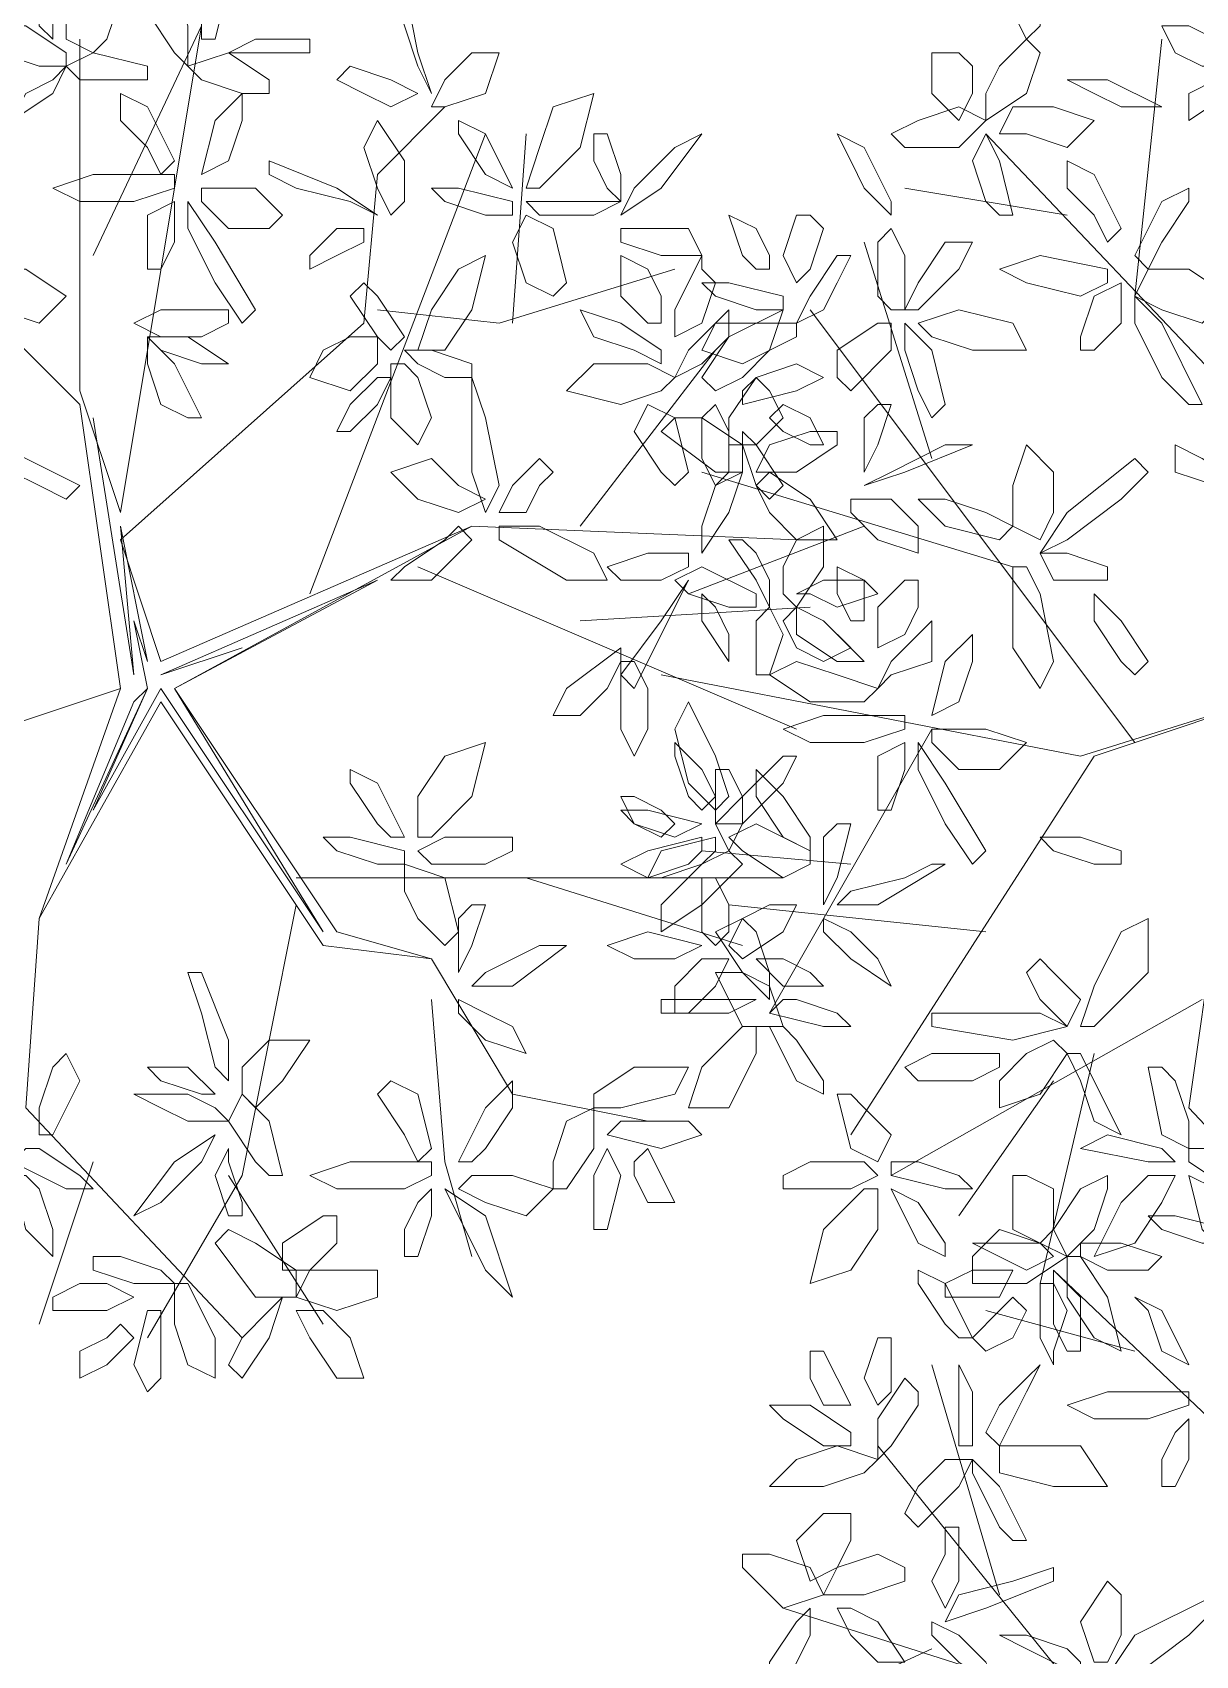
# Model space of a CAD drawing. Header units: millimetres. Extents: x 2576 to 2719, y 1757 to 1977.
# Drawn here: x 2666.205 to 2668.633, y 1813.953 to 1817.342 of the extents above; entities that cross this region are included whole.
import ezdxf

# ---------------------------------------------------------------- set-up
doc = ezdxf.new("R2010")
doc.units = ezdxf.units.MM
doc.layers.add('PDF_0', color=7, linetype='Continuous')

msp = doc.modelspace()

# ---------------------------------------------------------------- linework, layer by layer
at = {"layer": 'PDF_0', "lineweight": 9}
for points in [[(2666.5293, 1817.2712), (2666.5011, 1817.2994), (2666.4446, 1817.3842), (2666.4446, 1817.4971), (2666.5011, 1817.4406), (2666.5293, 1817.3559)], [(2666.5576, 1817.3842), (2666.5576, 1817.4689), (2666.5858, 1817.5254), (2666.614, 1817.4406), (2666.5858, 1817.3277), (2666.5576, 1817.3277)], [(2668.3084, 1817.4406), (2668.3084, 1817.3559), (2668.2802, 1817.3277), (2668.2519, 1817.3842), (2668.2802, 1817.4971), (2668.3084, 1817.4971)], [(2666.2469, 1817.3277), (2666.2469, 1817.4124), (2666.2187, 1817.4689), (2666.2187, 1817.4406), (2666.2187, 1817.3559)], [(2666.3316, 1817.2994), (2666.2752, 1817.3277), (2666.2752, 1817.3842), (2666.3316, 1817.4406), (2666.3881, 1817.4124), (2666.3599, 1817.3277)], [(2666.9812, 1817.3559), (2667.0094, 1817.2712), (2667.0376, 1817.2147), (2667.0094, 1817.2994), (2666.9812, 1817.4406), (2666.9529, 1817.4406)], [(2666.2187, 1817.2712), (2666.134, 1817.2994), (2666.1057, 1817.3559), (2666.1904, 1817.3559), (2666.2752, 1817.2994), (2666.2752, 1817.2712)], [(2666.727, 1817.2994), (2666.6705, 1817.2994), (2666.614, 1817.2994), (2666.6705, 1817.3277), (2666.7835, 1817.3277), (2666.7835, 1817.2994)], [(2668.2802, 1817.3277), (2668.3084, 1817.2994), (2668.2802, 1817.2147), (2668.1955, 1817.1582), (2668.1955, 1817.2147), (2668.2237, 1817.2712)], [(2668.6473, 1817.2712), (2668.5908, 1817.2994), (2668.5626, 1817.3559), (2668.6191, 1817.3559), (2668.732, 1817.2994), (2668.7038, 1817.2712)], [(2666.3881, 1817.243), (2666.3034, 1817.243), (2666.2752, 1817.2712), (2666.3316, 1817.2994), (2666.4446, 1817.2712), (2666.4446, 1817.243)], [(2666.6423, 1817.2147), (2666.5576, 1817.243), (2666.5293, 1817.2712), (2666.614, 1817.2994), (2666.6988, 1817.243), (2666.6988, 1817.2147)], [(2667.0376, 1817.1865), (2667.0659, 1817.1865), (2667.1506, 1817.2147), (2667.1788, 1817.2994), (2667.1223, 1817.2994), (2667.0659, 1817.243)], [(2668.1672, 1817.2712), (2668.1672, 1817.2147), (2668.139, 1817.1582), (2668.0825, 1817.2147), (2668.0825, 1817.2994), (2668.139, 1817.2994)], [(2666.1904, 1817.2147), (2666.1622, 1817.1582), (2666.2469, 1817.2147), (2666.2752, 1817.2712), (2666.2469, 1817.243)], [(2666.8964, 1817.2147), (2666.9529, 1817.1865), (2667.0094, 1817.2147), (2666.9529, 1817.243), (2666.8682, 1817.2712), (2666.84, 1817.243)], [(2668.6191, 1817.2147), (2668.6191, 1817.1582), (2668.7038, 1817.2147), (2668.732, 1817.2712), (2668.6755, 1817.243)], [(2668.4779, 1817.1865), (2668.4214, 1817.2147), (2668.3649, 1817.243), (2668.4496, 1817.243), (2668.5626, 1817.1865), (2668.5343, 1817.1865)], [(2666.4446, 1817.1018), (2666.3881, 1817.1582), (2666.3881, 1817.2147), (2666.4446, 1817.1865), (2666.5011, 1817.0735), (2666.4728, 1817.0453)], [(2666.614, 1817.0735), (2666.5576, 1817.0453), (2666.5858, 1817.1582), (2666.6423, 1817.2147), (2666.6423, 1817.1582)], [(2667.2353, 1817.017), (2667.2635, 1817.017), (2667.3483, 1817.1018), (2667.3765, 1817.2147), (2667.2918, 1817.1865), (2667.2635, 1817.1018)], [(2666.9529, 1816.9606), (2666.9812, 1816.9888), (2666.9812, 1817.0735), (2666.9247, 1817.1582), (2666.8964, 1817.1018), (2666.9247, 1817.017)], [(2667.1506, 1817.0453), (2667.2071, 1817.017), (2667.1506, 1817.13), (2667.0941, 1817.1582), (2667.0941, 1817.13)], [(2668.0543, 1817.1582), (2668.139, 1817.1865), (2668.1955, 1817.1582), (2668.139, 1817.1018), (2668.026, 1817.1018), (2667.9978, 1817.13)], [(2668.2237, 1817.13), (2668.2519, 1817.1865), (2668.3367, 1817.1865), (2668.4214, 1817.1582), (2668.3649, 1817.1018), (2668.2802, 1817.13)], [(2667.3765, 1817.0735), (2667.4047, 1817.017), (2667.433, 1816.9888), (2667.433, 1817.0453), (2667.4047, 1817.13), (2667.3765, 1817.13)], [(2667.5459, 1817.1018), (2667.6024, 1817.13), (2667.5177, 1817.017), (2667.433, 1816.9606), (2667.4612, 1817.017)], [(2667.9413, 1817.017), (2667.9131, 1817.0735), (2667.8848, 1817.13), (2667.9413, 1817.1018), (2667.9978, 1816.9888), (2667.9978, 1816.9606)], [(2668.1955, 1816.9888), (2668.1672, 1817.0735), (2668.1955, 1817.13), (2668.2237, 1817.0735), (2668.2519, 1816.9606), (2668.2237, 1816.9606)], [(2666.7552, 1817.017), (2666.8682, 1816.9888), (2666.9247, 1816.9606), (2666.84, 1817.017), (2666.6988, 1817.0735), (2666.6988, 1817.0453)], [(2668.4214, 1816.9606), (2668.3649, 1817.017), (2668.3649, 1817.0735), (2668.4214, 1817.0453), (2668.4779, 1816.9323), (2668.4496, 1816.9041)], [(2666.4164, 1816.9888), (2666.3034, 1816.9888), (2666.2469, 1817.017), (2666.3316, 1817.0453), (2666.5011, 1817.0453), (2666.5011, 1817.017)], [(2666.4446, 1816.8476), (2666.4728, 1816.8476), (2666.5011, 1816.9041), (2666.5011, 1816.9888), (2666.4446, 1816.9606), (2666.4446, 1816.9041)], [(2666.5858, 1816.8194), (2666.5293, 1816.9323), (2666.5293, 1816.9888), (2666.5858, 1816.9041), (2666.6705, 1816.7629), (2666.6423, 1816.7346)], [(2666.5576, 1816.9888), (2666.5576, 1817.017), (2666.6705, 1817.017), (2666.727, 1816.9606), (2666.6988, 1816.9323), (2666.614, 1816.9323)], [(2667.1506, 1816.9606), (2667.0659, 1816.9888), (2667.0376, 1817.017), (2667.0941, 1817.017), (2667.2071, 1816.9888), (2667.2071, 1816.9606)], [(2667.3765, 1816.9606), (2667.433, 1816.9888), (2667.2918, 1816.9888), (2667.2353, 1816.9888), (2667.2635, 1816.9606)], [(2668.5626, 1816.9041), (2668.6191, 1816.9888), (2668.6191, 1817.017), (2668.5626, 1816.9888), (2668.5061, 1816.8758), (2668.5343, 1816.8476)], [(2667.2353, 1816.8194), (2667.2071, 1816.9041), (2667.2353, 1816.9606), (2667.2918, 1816.9323), (2667.32, 1816.8194), (2667.2918, 1816.7911)], [(2667.7436, 1816.8476), (2667.7154, 1816.8476), (2667.6871, 1816.8758), (2667.6589, 1816.9606), (2667.7154, 1816.9323), (2667.7436, 1816.8758)], [(2667.8566, 1816.9323), (2667.8283, 1816.8476), (2667.8001, 1816.8194), (2667.7719, 1816.8758), (2667.8001, 1816.9606), (2667.8283, 1816.9606)], [(2666.84, 1816.8758), (2666.8964, 1816.9041), (2666.8964, 1816.9323), (2666.84, 1816.9323), (2666.7835, 1816.8758), (2666.7835, 1816.8476)], [(2667.433, 1816.9323), (2667.433, 1816.9041), (2667.5177, 1816.8758), (2667.6024, 1816.8758), (2667.5742, 1816.9323), (2667.4895, 1816.9323)], [(2667.9695, 1816.7911), (2667.9695, 1816.9041), (2667.9978, 1816.9323), (2668.026, 1816.8758), (2668.026, 1816.7629), (2667.9978, 1816.7629)], [(2668.0543, 1816.8194), (2668.1107, 1816.9041), (2668.1672, 1816.9041), (2668.139, 1816.8476), (2668.0543, 1816.7629), (2668.026, 1816.7629)], [(2667.0094, 1816.6782), (2667.0659, 1816.6782), (2667.1223, 1816.7629), (2667.1506, 1816.8758), (2667.0941, 1816.8476), (2667.0376, 1816.7629)], [(2667.5177, 1816.7346), (2667.4895, 1816.7346), (2667.433, 1816.7911), (2667.433, 1816.8758), (2667.4895, 1816.8476), (2667.5177, 1816.7911)], [(2667.6307, 1816.8194), (2667.6024, 1816.7346), (2667.5459, 1816.7064), (2667.5459, 1816.7629), (2667.6024, 1816.8758), (2667.6024, 1816.8476)], [(2667.8848, 1816.8194), (2667.8566, 1816.7629), (2667.8001, 1816.7346), (2667.8283, 1816.7911), (2667.8848, 1816.8758), (2667.9131, 1816.8758)], [(2668.3931, 1816.7911), (2668.2802, 1816.8194), (2668.2237, 1816.8476), (2668.3084, 1816.8758), (2668.4496, 1816.8476), (2668.4496, 1816.8194)], [(2666.0775, 1816.7911), (2666.1057, 1816.8476), (2666.1904, 1816.8476), (2666.2752, 1816.7911), (2666.2187, 1816.7346), (2666.134, 1816.7629)], [(2666.9247, 1816.7911), (2666.9812, 1816.7064), (2666.9529, 1816.6782), (2666.9247, 1816.7064), (2666.8682, 1816.7911), (2666.8964, 1816.8194)], [(2667.7154, 1816.7629), (2667.6307, 1816.7911), (2667.6024, 1816.8194), (2667.6589, 1816.8194), (2667.7719, 1816.7911), (2667.7719, 1816.7629)], [(2668.3931, 1816.6782), (2668.4214, 1816.6782), (2668.4779, 1816.7346), (2668.4779, 1816.8194), (2668.4214, 1816.7911), (2668.3931, 1816.7064)], [(2668.5061, 1816.7911), (2668.5343, 1816.8476), (2668.6191, 1816.8476), (2668.7038, 1816.7911), (2668.6473, 1816.7346), (2668.5626, 1816.7629)], [(2668.5626, 1816.6217), (2668.5061, 1816.7346), (2668.5061, 1816.7911), (2668.5626, 1816.7346), (2668.6473, 1816.5652), (2668.6191, 1816.5652)], [(2666.5576, 1816.7064), (2666.4728, 1816.7064), (2666.4164, 1816.7346), (2666.4728, 1816.7629), (2666.614, 1816.7629), (2666.614, 1816.7346)], [(2667.4612, 1816.6782), (2667.3765, 1816.7064), (2667.3483, 1816.7629), (2667.433, 1816.7346), (2667.5177, 1816.6782), (2667.5177, 1816.6499)], [(2667.6589, 1816.7064), (2667.6024, 1816.6499), (2667.5459, 1816.6217), (2667.5742, 1816.6782), (2667.6589, 1816.7629), (2667.6589, 1816.7346)], [(2667.6307, 1816.5934), (2667.6024, 1816.6217), (2667.6589, 1816.7064), (2667.7719, 1816.7629), (2667.7436, 1816.6782), (2667.6871, 1816.6217)], [(2668.0543, 1816.7346), (2668.0825, 1816.7064), (2668.1672, 1816.6782), (2668.2802, 1816.6782), (2668.2519, 1816.7346), (2668.139, 1816.7629)], [(2667.8001, 1816.7346), (2667.8001, 1816.7064), (2667.6871, 1816.6499), (2667.6024, 1816.6782), (2667.6307, 1816.7346), (2667.7436, 1816.7346)], [(2667.8848, 1816.6782), (2667.9695, 1816.7346), (2667.9978, 1816.7346), (2667.9978, 1816.6782), (2667.9131, 1816.5934), (2667.8848, 1816.6217)], [(2668.0543, 1816.5934), (2668.026, 1816.6782), (2668.026, 1816.7346), (2668.0825, 1816.6782), (2668.1107, 1816.5652), (2668.0825, 1816.537)], [(2666.5576, 1816.6499), (2666.614, 1816.6499), (2666.5293, 1816.7064), (2666.4446, 1816.7064), (2666.4728, 1816.6782)], [(2666.4728, 1816.5652), (2666.4446, 1816.6499), (2666.4446, 1816.7064), (2666.5011, 1816.6499), (2666.5576, 1816.537), (2666.5293, 1816.537)], [(2666.9247, 1816.7064), (2666.9247, 1816.6499), (2666.8682, 1816.5934), (2666.7835, 1816.6217), (2666.8117, 1816.6782), (2666.8682, 1816.7064)], [(2667.0094, 1816.6217), (2667.0376, 1816.537), (2667.0094, 1816.4805), (2666.9529, 1816.537), (2666.9529, 1816.6499), (2666.9812, 1816.6499)], [(2667.0659, 1816.6217), (2667.0094, 1816.6499), (2666.9812, 1816.6782), (2667.0376, 1816.6782), (2667.1223, 1816.6499), (2667.1223, 1816.6217)], [(2667.5459, 1816.6217), (2667.5177, 1816.5934), (2667.433, 1816.5652), (2667.32, 1816.5934), (2667.3765, 1816.6499), (2667.4895, 1816.6499)], [(2667.7154, 1816.6217), (2667.8001, 1816.6499), (2667.8566, 1816.6217), (2667.8001, 1816.5934), (2667.6871, 1816.5652), (2667.6871, 1816.5934)], [(2666.9529, 1816.6217), (2666.9247, 1816.6217), (2666.8682, 1816.5652), (2666.84, 1816.5087), (2666.8682, 1816.5087), (2666.9247, 1816.5652)], [(2667.1506, 1816.537), (2667.1788, 1816.3958), (2667.1506, 1816.3393), (2667.1223, 1816.424), (2667.1223, 1816.5934), (2667.1223, 1816.6217)], [(2667.7719, 1816.537), (2667.7154, 1816.4805), (2667.6589, 1816.4805), (2667.6589, 1816.537), (2667.7154, 1816.6217), (2667.7436, 1816.5934)], [(2667.5177, 1816.424), (2667.4612, 1816.5087), (2667.4895, 1816.5652), (2667.5459, 1816.537), (2667.5742, 1816.424), (2667.5459, 1816.3958)], [(2667.6024, 1816.4522), (2667.6024, 1816.537), (2667.6307, 1816.5652), (2667.6589, 1816.5087), (2667.6589, 1816.424), (2667.6307, 1816.3958)], [(2667.7436, 1816.537), (2667.7719, 1816.5652), (2667.8283, 1816.537), (2667.8566, 1816.4805), (2667.8283, 1816.4805), (2667.7719, 1816.5087)], [(2667.9413, 1816.537), (2667.9413, 1816.4522), (2667.9413, 1816.424), (2667.9695, 1816.4805), (2667.9978, 1816.5652), (2667.9695, 1816.5652)], [(2667.6024, 1816.537), (2667.6871, 1816.4805), (2667.6871, 1816.424), (2667.6307, 1816.424), (2667.5177, 1816.5087), (2667.5459, 1816.537)], [(2666.2187, 1816.3958), (2666.1622, 1816.424), (2666.134, 1816.4805), (2666.1904, 1816.4522), (2666.3034, 1816.3958), (2666.2752, 1816.3675)], [(2667.7154, 1816.3958), (2667.6871, 1816.4805), (2667.6871, 1816.5087), (2667.7154, 1816.4805), (2667.7719, 1816.3958), (2667.7436, 1816.3675)], [(2667.8848, 1816.5087), (2667.8848, 1816.4805), (2667.8001, 1816.424), (2667.7154, 1816.424), (2667.7436, 1816.4805), (2667.8283, 1816.5087)], [(2668.1107, 1816.4805), (2668.1672, 1816.4805), (2668.026, 1816.424), (2667.9413, 1816.3958), (2667.9978, 1816.424)], [(2668.3084, 1816.2828), (2668.2519, 1816.311), (2668.2519, 1816.3958), (2668.2802, 1816.4805), (2668.3367, 1816.424), (2668.3367, 1816.3393)], [(2668.6755, 1816.3958), (2668.5908, 1816.424), (2668.5908, 1816.4805), (2668.6473, 1816.4522), (2668.732, 1816.3958), (2668.732, 1816.3675)], [(2667.1506, 1816.3675), (2667.0941, 1816.3393), (2667.0094, 1816.3675), (2666.9529, 1816.424), (2667.0376, 1816.4522), (2667.0941, 1816.3958)], [(2667.2918, 1816.424), (2667.2635, 1816.4522), (2667.2071, 1816.3958), (2667.1788, 1816.3393), (2667.2353, 1816.3393), (2667.2635, 1816.3958)], [(2668.4779, 1816.3675), (2668.3649, 1816.2828), (2668.3084, 1816.2546), (2668.3649, 1816.3393), (2668.5061, 1816.4522), (2668.5343, 1816.424)], [(2667.6024, 1816.311), (2667.6024, 1816.2546), (2667.6589, 1816.3393), (2667.6871, 1816.424), (2667.6307, 1816.3958)], [(2667.7154, 1816.3958), (2667.7436, 1816.424), (2667.8283, 1816.3675), (2667.8848, 1816.2828), (2667.8001, 1816.2828), (2667.7436, 1816.3393)], [(2667.9131, 1816.3675), (2667.9131, 1816.3393), (2667.9695, 1816.2828), (2668.0543, 1816.2546), (2668.0543, 1816.311), (2667.9978, 1816.3675)], [(2668.1955, 1816.3393), (2668.1107, 1816.3675), (2668.0543, 1816.3675), (2668.1107, 1816.311), (2668.2237, 1816.2828), (2668.2519, 1816.311)], [(2667.0659, 1816.2828), (2666.9812, 1816.2263), (2666.9529, 1816.1981), (2667.0376, 1816.1981), (2667.1223, 1816.2828), (2667.0941, 1816.311)], [(2667.2635, 1816.311), (2667.3765, 1816.2546), (2667.4047, 1816.1981), (2667.32, 1816.1981), (2667.1788, 1816.2828), (2667.1788, 1816.311)], [(2667.7719, 1816.2263), (2667.8001, 1816.2828), (2667.8566, 1816.311), (2667.8566, 1816.2263), (2667.8001, 1816.1416), (2667.7719, 1816.1699)], [(2667.7154, 1816.2546), (2667.7436, 1816.1981), (2667.7436, 1816.1416), (2667.7154, 1816.1981), (2667.6589, 1816.2828), (2667.6871, 1816.2828)], [(2667.5742, 1816.2263), (2667.5742, 1816.2546), (2667.4895, 1816.2546), (2667.4047, 1816.2263), (2667.433, 1816.1981), (2667.5177, 1816.1981)], [(2668.4496, 1816.1981), (2668.4496, 1816.2263), (2668.3649, 1816.2546), (2668.3084, 1816.2546), (2668.3367, 1816.1981), (2668.3931, 1816.1981)], [(2667.6589, 1816.1416), (2667.5742, 1816.1699), (2667.5459, 1816.1981), (2667.6024, 1816.2263), (2667.7154, 1816.1699), (2667.7154, 1816.1416)], [(2667.9413, 1816.1134), (2667.9131, 1816.1134), (2667.8848, 1816.1699), (2667.8848, 1816.2263), (2667.9413, 1816.1981), (2667.9413, 1816.1416)], [(2668.3084, 1816.1699), (2668.3367, 1816.0287), (2668.3084, 1815.9722), (2668.2519, 1816.0569), (2668.2519, 1816.2263), (2668.2802, 1816.2263)], [(2667.4895, 1816.0287), (2667.5459, 1816.1416), (2667.5742, 1816.1981), (2667.5177, 1816.1134), (2667.433, 1816.0004), (2667.4612, 1815.9722)], [(2667.8001, 1816.1699), (2667.8283, 1816.1699), (2667.8848, 1816.1416), (2667.9695, 1816.1699), (2667.9413, 1816.1981), (2667.8566, 1816.1981)], [(2668.0543, 1816.1416), (2668.026, 1816.0851), (2667.9695, 1816.0569), (2667.9695, 1816.1416), (2668.026, 1816.1981), (2668.0543, 1816.1981)], [(2667.6589, 1816.0851), (2667.6589, 1816.0287), (2667.6024, 1816.1134), (2667.6024, 1816.1699), (2667.6307, 1816.1416)], [(2667.7154, 1816.0569), (2667.7154, 1816.1134), (2667.7436, 1816.1416), (2667.7719, 1816.0851), (2667.7436, 1816.0004), (2667.7154, 1816.0004)], [(2667.7719, 1816.1134), (2667.8001, 1816.1416), (2667.8566, 1816.1134), (2667.9131, 1816.0569), (2667.8566, 1816.0287), (2667.8001, 1816.0569)], [(2667.8848, 1816.0287), (2667.8001, 1816.0851), (2667.8001, 1816.1416), (2667.8566, 1816.1134), (2667.9413, 1816.0287), (2667.9131, 1816.0287)], [(2668.4779, 1816.0287), (2668.4214, 1816.1134), (2668.4214, 1816.1699), (2668.4779, 1816.1134), (2668.5343, 1816.0287), (2668.5061, 1816.0004)], [(2668.0825, 1816.0287), (2667.9978, 1816.0004), (2667.9695, 1815.9722), (2667.9978, 1816.0287), (2668.0825, 1816.1134), (2668.0825, 1816.0851)], [(2668.139, 1815.9439), (2668.0825, 1815.9157), (2668.1107, 1816.0287), (2668.1672, 1816.0851), (2668.1672, 1816.0287)], [(2667.4047, 1815.9722), (2667.3483, 1815.9157), (2667.2918, 1815.9157), (2667.32, 1815.9722), (2667.433, 1816.0569), (2667.433, 1816.0287)], [(2667.4895, 1815.9722), (2667.4895, 1815.8875), (2667.4612, 1815.831), (2667.433, 1815.8875), (2667.433, 1816.0287), (2667.4612, 1816.0287)], [(2667.9695, 1815.9722), (2667.9413, 1815.9439), (2667.8283, 1815.9439), (2667.7436, 1816.0004), (2667.8001, 1816.0287), (2667.8848, 1816.0004)], [(2667.6307, 1815.718), (2667.6589, 1815.7463), (2667.6307, 1815.831), (2667.5742, 1815.9439), (2667.5459, 1815.8875), (2667.5742, 1815.7745)], [(2667.9413, 1815.8592), (2667.8283, 1815.8592), (2667.7719, 1815.8875), (2667.8566, 1815.9157), (2668.026, 1815.9157), (2668.026, 1815.8875)], [(2668.0825, 1815.8592), (2668.0825, 1815.8875), (2668.1955, 1815.8875), (2668.2802, 1815.8592), (2668.2237, 1815.8027), (2668.139, 1815.8027)], [(2667.0094, 1815.6615), (2667.0376, 1815.6615), (2667.1223, 1815.7463), (2667.1506, 1815.8592), (2667.0659, 1815.831), (2667.0094, 1815.7463)], [(2667.6024, 1815.8027), (2667.6307, 1815.7463), (2667.6024, 1815.718), (2667.5742, 1815.7463), (2667.5459, 1815.831), (2667.5459, 1815.8592)], [(2667.9695, 1815.718), (2667.9978, 1815.718), (2668.026, 1815.8027), (2668.026, 1815.8592), (2667.9695, 1815.831), (2667.9695, 1815.7745)], [(2668.1107, 1815.6898), (2668.0543, 1815.8027), (2668.0543, 1815.8592), (2668.1107, 1815.7745), (2668.1955, 1815.6333), (2668.1672, 1815.6051)], [(2666.9247, 1815.6898), (2666.8682, 1815.7745), (2666.8682, 1815.8027), (2666.9247, 1815.7745), (2666.9812, 1815.6615), (2666.9529, 1815.6615)], [(2667.7719, 1815.7745), (2667.6871, 1815.6898), (2667.6307, 1815.6898), (2667.6871, 1815.7463), (2667.7719, 1815.831), (2667.8001, 1815.831)], [(2667.6871, 1815.7463), (2667.6871, 1815.6898), (2667.6589, 1815.6333), (2667.6307, 1815.6898), (2667.6307, 1815.8027), (2667.6589, 1815.8027)], [(2667.7719, 1815.6615), (2667.7154, 1815.7463), (2667.7154, 1815.8027), (2667.7719, 1815.7463), (2667.8283, 1815.6615), (2667.8283, 1815.6333)], [(2667.5459, 1815.6898), (2667.5177, 1815.6615), (2667.4612, 1815.6898), (2667.433, 1815.7463), (2667.4612, 1815.7463), (2667.5177, 1815.718)], [(2667.5459, 1815.6615), (2667.6024, 1815.6898), (2667.4895, 1815.718), (2667.433, 1815.718), (2667.4612, 1815.6898)], [(2667.7719, 1815.5768), (2667.6871, 1815.6333), (2667.6589, 1815.6615), (2667.7154, 1815.6898), (2667.8283, 1815.6333), (2667.8283, 1815.6051)], [(2667.8566, 1815.6615), (2667.8566, 1815.5768), (2667.8566, 1815.5203), (2667.8848, 1815.5768), (2667.9131, 1815.6898), (2667.8848, 1815.6898)], [(2666.9247, 1815.6051), (2666.84, 1815.6333), (2666.8117, 1815.6615), (2666.8682, 1815.6615), (2666.9812, 1815.6333), (2666.9812, 1815.6051)], [(2667.1506, 1815.6051), (2667.0376, 1815.6051), (2667.0094, 1815.6333), (2667.0659, 1815.6615), (2667.2071, 1815.6615), (2667.2071, 1815.6333)], [(2667.5742, 1815.6051), (2667.4895, 1815.5768), (2667.433, 1815.6051), (2667.4895, 1815.6333), (2667.6024, 1815.6615), (2667.6024, 1815.6333)], [(2667.6024, 1815.6051), (2667.5177, 1815.5768), (2667.4895, 1815.5768), (2667.5177, 1815.6333), (2667.6307, 1815.6615), (2667.6307, 1815.6333)], [(2667.6589, 1815.6333), (2667.6871, 1815.6051), (2667.6024, 1815.5203), (2667.5177, 1815.4639), (2667.5177, 1815.5203), (2667.6024, 1815.6051)], [(2668.4214, 1815.6051), (2668.3367, 1815.6333), (2668.3084, 1815.6615), (2668.3931, 1815.6615), (2668.4779, 1815.6333), (2668.4779, 1815.6051)], [(2667.0094, 1815.4921), (2666.9812, 1815.5486), (2666.9812, 1815.6051), (2667.0659, 1815.5768), (2667.0941, 1815.4639), (2667.0659, 1815.4356)], [(2668.026, 1815.5768), (2667.9131, 1815.5486), (2667.8848, 1815.5203), (2667.9695, 1815.5203), (2668.1107, 1815.6051), (2668.0825, 1815.6051)], [(2667.6589, 1815.5203), (2667.6589, 1815.4639), (2667.6307, 1815.4356), (2667.6024, 1815.4639), (2667.6024, 1815.5768), (2667.6307, 1815.5768)], [(2667.0941, 1815.4921), (2667.0941, 1815.4074), (2667.0941, 1815.3791), (2667.1223, 1815.4356), (2667.1506, 1815.5203), (2667.1223, 1815.5203)], [(2667.6871, 1815.4921), (2667.7436, 1815.5203), (2667.8001, 1815.5203), (2667.7719, 1815.4639), (2667.6871, 1815.4074), (2667.6589, 1815.4356)], [(2667.5459, 1815.4074), (2667.6024, 1815.4356), (2667.4895, 1815.4639), (2667.4047, 1815.4356), (2667.4612, 1815.4074)], [(2667.7154, 1815.4639), (2667.7436, 1815.3791), (2667.7436, 1815.3227), (2667.6871, 1815.3791), (2667.6307, 1815.4639), (2667.6871, 1815.4921)], [(2667.8566, 1815.4921), (2667.8566, 1815.4639), (2667.9131, 1815.4074), (2667.9978, 1815.3509), (2667.9695, 1815.4074), (2667.9131, 1815.4639)], [(2668.4214, 1815.3509), (2668.4779, 1815.4639), (2668.5343, 1815.4921), (2668.5343, 1815.3791), (2668.4214, 1815.2662), (2668.3931, 1815.2662)], [(2667.2635, 1815.4356), (2667.32, 1815.4356), (2667.2071, 1815.3509), (2667.1223, 1815.3509), (2667.1506, 1815.3791)], [(2667.5459, 1815.3509), (2667.6024, 1815.4074), (2667.6589, 1815.4074), (2667.6307, 1815.3509), (2667.5742, 1815.2944), (2667.5459, 1815.2944)], [(2667.7154, 1815.4074), (2667.7719, 1815.3509), (2667.8566, 1815.3509), (2667.8283, 1815.3791), (2667.7719, 1815.4074)], [(2668.3084, 1815.4074), (2668.2802, 1815.3791), (2668.3084, 1815.3227), (2668.3649, 1815.2662), (2668.3931, 1815.3227), (2668.3367, 1815.3791)], [(2666.5576, 1815.2944), (2666.5858, 1815.1815), (2666.614, 1815.1532), (2666.614, 1815.2379), (2666.5576, 1815.3791), (2666.5293, 1815.3791)], [(2667.6307, 1815.3791), (2667.6871, 1815.3791), (2667.7436, 1815.3509), (2667.7719, 1815.2662), (2667.6871, 1815.2662), (2667.6589, 1815.3227)], [(2667.0941, 1815.3227), (2667.0941, 1815.2944), (2667.1506, 1815.2379), (2667.2353, 1815.2097), (2667.2071, 1815.2662), (2667.1506, 1815.2944)], [(2667.5742, 1815.3227), (2667.6871, 1815.3227), (2667.7154, 1815.3227), (2667.6589, 1815.2944), (2667.5177, 1815.2944), (2667.5177, 1815.3227)], [(2667.8001, 1815.3227), (2667.8848, 1815.2944), (2667.9131, 1815.2662), (2667.8566, 1815.2662), (2667.7436, 1815.2944), (2667.7719, 1815.3227)], [(2668.1672, 1815.2944), (2668.3084, 1815.2944), (2668.3649, 1815.2662), (2668.2519, 1815.2379), (2668.0825, 1815.2662), (2668.0825, 1815.2944)], [(2667.7154, 1815.2662), (2667.6871, 1815.2662), (2667.6024, 1815.1815), (2667.5742, 1815.0967), (2667.6589, 1815.0967), (2667.7154, 1815.2097)], [(2667.8001, 1815.2379), (2667.8566, 1815.1532), (2667.8566, 1815.125), (2667.8001, 1815.1532), (2667.7436, 1815.2662), (2667.7719, 1815.2662)], [(2666.6423, 1815.125), (2666.6705, 1815.0967), (2666.727, 1815.1532), (2666.7835, 1815.2379), (2666.6988, 1815.2379), (2666.6423, 1815.1815)], [(2668.3367, 1815.2379), (2668.3649, 1815.2097), (2668.3084, 1815.125), (2668.2237, 1815.0967), (2668.2237, 1815.1532), (2668.2802, 1815.2097)], [(2666.2187, 1815.0967), (2666.2469, 1815.1815), (2666.2752, 1815.2097), (2666.3034, 1815.1532), (2666.2469, 1815.0403), (2666.2187, 1815.0403)], [(2668.1672, 1815.1532), (2668.0543, 1815.1532), (2668.026, 1815.1815), (2668.0825, 1815.2097), (2668.2237, 1815.2097), (2668.2237, 1815.1815)], [(2668.3931, 1815.1532), (2668.4214, 1815.0685), (2668.4779, 1815.0403), (2668.4496, 1815.0967), (2668.3931, 1815.2097), (2668.3649, 1815.2097)], [(2666.4728, 1815.1532), (2666.4446, 1815.1815), (2666.5293, 1815.1815), (2666.5858, 1815.125), (2666.5576, 1815.125)], [(2667.3765, 1815.0967), (2667.3765, 1815.125), (2667.4612, 1815.1815), (2667.5742, 1815.1815), (2667.5459, 1815.125), (2667.433, 1815.0967)], [(2668.5908, 1815.1532), (2668.6191, 1815.0685), (2668.6191, 1815.012), (2668.5626, 1815.0403), (2668.5343, 1815.1815), (2668.5626, 1815.1815)], [(2666.614, 1815.0685), (2666.5858, 1815.0967), (2666.5293, 1815.125), (2666.4164, 1815.125), (2666.4728, 1815.0967), (2666.5293, 1815.0685)], [(2666.6705, 1814.9838), (2666.614, 1815.0685), (2666.6423, 1815.125), (2666.6988, 1815.0685), (2666.727, 1814.9555), (2666.6988, 1814.9555)], [(2666.9812, 1815.0403), (2666.9247, 1815.125), (2666.9529, 1815.1532), (2667.0094, 1815.125), (2667.0376, 1815.012), (2667.0094, 1814.9838)], [(2667.1506, 1815.012), (2667.2071, 1815.0967), (2667.2071, 1815.1532), (2667.1506, 1815.0967), (2667.0941, 1814.9838), (2667.1223, 1814.9838)], [(2667.9413, 1815.0967), (2667.9978, 1815.0403), (2667.9695, 1814.9838), (2667.9131, 1815.012), (2667.8848, 1815.125), (2667.9131, 1815.125)], [(2667.2918, 1814.9838), (2667.32, 1815.0685), (2667.3765, 1815.0967), (2667.3765, 1815.012), (2667.32, 1814.9273), (2667.2918, 1814.9273)], [(2667.4612, 1815.0685), (2667.5742, 1815.0685), (2667.6024, 1815.0403), (2667.5177, 1815.012), (2667.4047, 1815.0403), (2667.433, 1815.0685)], [(2666.4728, 1814.8991), (2666.4164, 1814.8708), (2666.5011, 1814.9838), (2666.5858, 1815.0403), (2666.5576, 1814.9838)], [(2668.4496, 1815.0403), (2668.3931, 1815.012), (2668.5343, 1814.9838), (2668.5908, 1814.9838), (2668.5626, 1815.012)], [(2666.2187, 1815.012), (2666.3034, 1814.9555), (2666.3316, 1814.9273), (2666.2752, 1814.9273), (2666.1622, 1814.9838), (2666.1904, 1815.012)], [(2666.6423, 1814.8991), (2666.614, 1814.9838), (2666.614, 1815.012), (2666.5858, 1814.9555), (2666.614, 1814.8708), (2666.6423, 1814.8708)], [(2667.3765, 1814.8991), (2667.3765, 1814.9555), (2667.4047, 1815.012), (2667.433, 1814.9555), (2667.4047, 1814.8426), (2667.3765, 1814.8426)], [(2667.4612, 1814.9838), (2667.4895, 1815.012), (2667.5177, 1814.9555), (2667.5459, 1814.8991), (2667.4895, 1814.8991), (2667.4612, 1814.9555)], [(2668.6755, 1815.012), (2668.7602, 1814.9555), (2668.7885, 1814.9273), (2668.7038, 1814.9273), (2668.6191, 1814.9838), (2668.6191, 1815.012)], [(2666.2187, 1814.9273), (2666.2469, 1814.8426), (2666.2469, 1814.7861), (2666.1904, 1814.8426), (2666.1622, 1814.9555), (2666.1904, 1814.9555)], [(2666.9812, 1814.9273), (2666.84, 1814.9273), (2666.7835, 1814.9555), (2666.8682, 1814.9838), (2667.0376, 1814.9838), (2667.0376, 1814.9555)], [(2667.0941, 1814.9273), (2667.1223, 1814.9555), (2667.2071, 1814.9555), (2667.2918, 1814.9273), (2667.2353, 1814.8708), (2667.1506, 1814.8991)], [(2667.8283, 1814.9838), (2667.9413, 1814.9838), (2667.9695, 1814.9555), (2667.9131, 1814.9273), (2667.7719, 1814.9273), (2667.7719, 1814.9555)], [(2668.0543, 1814.9838), (2668.139, 1814.9555), (2668.1672, 1814.9273), (2668.1107, 1814.9273), (2667.9978, 1814.9555), (2667.9978, 1814.9838)], [(2668.3367, 1814.9273), (2668.3367, 1814.8426), (2668.3084, 1814.8143), (2668.2519, 1814.8426), (2668.2519, 1814.9555), (2668.2802, 1814.9555)], [(2668.4496, 1814.9555), (2668.4496, 1814.9273), (2668.4214, 1814.8426), (2668.3649, 1814.7861), (2668.3367, 1814.8426), (2668.3931, 1814.9273)], [(2668.5908, 1814.9555), (2668.5343, 1814.9555), (2668.4779, 1814.8991), (2668.4214, 1814.7861), (2668.5061, 1814.8143), (2668.5626, 1814.8991)], [(2668.6755, 1814.9273), (2668.6191, 1814.9555), (2668.6473, 1814.8426), (2668.7038, 1814.7861), (2668.7038, 1814.8426)], [(2666.9812, 1814.7861), (2667.0094, 1814.7861), (2667.0376, 1814.8708), (2667.0376, 1814.9273), (2667.0094, 1814.8991), (2666.9812, 1814.8426)], [(2667.1506, 1814.7579), (2667.2071, 1814.7014), (2667.1506, 1814.8708), (2667.0659, 1814.9273), (2667.0941, 1814.8708)], [(2667.9695, 1814.9273), (2667.9413, 1814.9273), (2667.8566, 1814.8426), (2667.8283, 1814.7296), (2667.9131, 1814.7579), (2667.9695, 1814.8426)], [(2668.0543, 1814.8991), (2667.9978, 1814.9273), (2668.0543, 1814.8143), (2668.1107, 1814.7861), (2668.1107, 1814.8143)], [(2666.84, 1814.8143), (2666.7835, 1814.7579), (2666.727, 1814.7579), (2666.727, 1814.8143), (2666.8117, 1814.8708), (2666.84, 1814.8708)], [(2668.6473, 1814.8143), (2668.5626, 1814.8426), (2668.5343, 1814.8708), (2668.5908, 1814.8708), (2668.7038, 1814.8426), (2668.7038, 1814.8143)], [(2666.6705, 1814.8143), (2666.7552, 1814.7579), (2666.7552, 1814.7014), (2666.6705, 1814.7014), (2666.5858, 1814.8143), (2666.614, 1814.8426)], [(2668.2237, 1814.8426), (2668.3084, 1814.8143), (2668.3367, 1814.7861), (2668.2802, 1814.7579), (2668.1672, 1814.8143), (2668.1955, 1814.8143)], [(2666.3881, 1814.7861), (2666.4728, 1814.7579), (2666.5011, 1814.7296), (2666.4164, 1814.7296), (2666.3316, 1814.7579), (2666.3316, 1814.7861)], [(2668.1955, 1814.8143), (2668.3084, 1814.8143), (2668.3649, 1814.7861), (2668.2802, 1814.7296), (2668.1672, 1814.7296), (2668.1672, 1814.7861)], [(2668.3649, 1814.7861), (2668.3931, 1814.7861), (2668.4496, 1814.7014), (2668.4779, 1814.5884), (2668.4214, 1814.6167), (2668.3649, 1814.7014)], [(2668.3931, 1814.7861), (2668.3931, 1814.8143), (2668.4779, 1814.8143), (2668.5626, 1814.7861), (2668.5343, 1814.7579), (2668.4496, 1814.7579)], [(2666.9247, 1814.7579), (2666.9247, 1814.7014), (2666.84, 1814.6731), (2666.7552, 1814.7014), (2666.7835, 1814.7579), (2666.8682, 1814.7579)], [(2668.1107, 1814.6449), (2668.0543, 1814.7296), (2668.0543, 1814.7579), (2668.1107, 1814.7296), (2668.1672, 1814.6167), (2668.139, 1814.6167)], [(2668.1672, 1814.7579), (2668.2237, 1814.7579), (2668.2519, 1814.7579), (2668.2237, 1814.7014), (2668.1107, 1814.7014), (2668.1107, 1814.7296)], [(2668.3367, 1814.6449), (2668.3367, 1814.7296), (2668.3367, 1814.7579), (2668.3931, 1814.7014), (2668.3931, 1814.5884), (2668.3649, 1814.5884)], [(2666.3034, 1814.7296), (2666.3599, 1814.7296), (2666.4164, 1814.7014), (2666.3599, 1814.6731), (2666.2469, 1814.6731), (2666.2469, 1814.7014)], [(2666.5011, 1814.7296), (2666.5293, 1814.7296), (2666.5858, 1814.6167), (2666.5858, 1814.532), (2666.5293, 1814.5602), (2666.5011, 1814.6449)], [(2668.3649, 1814.6731), (2668.3367, 1814.5884), (2668.3367, 1814.5602), (2668.3084, 1814.6167), (2668.3084, 1814.7296), (2668.3367, 1814.7296)], [(2666.6423, 1814.6167), (2666.6988, 1814.6731), (2666.727, 1814.7014), (2666.6988, 1814.6167), (2666.6423, 1814.532), (2666.614, 1814.5602)], [(2668.2519, 1814.7014), (2668.2802, 1814.6731), (2668.2519, 1814.6167), (2668.1955, 1814.5884), (2668.1672, 1814.6167), (2668.2237, 1814.6731)], [(2668.5626, 1814.5884), (2668.6191, 1814.5602), (2668.5626, 1814.6731), (2668.5061, 1814.7014), (2668.5343, 1814.6731)], [(2666.4728, 1814.6167), (2666.4728, 1814.532), (2666.4446, 1814.5037), (2666.4164, 1814.5602), (2666.4446, 1814.6731), (2666.4728, 1814.6731)], [(2666.7552, 1814.6731), (2666.8117, 1814.6731), (2666.8682, 1814.6167), (2666.8964, 1814.532), (2666.84, 1814.532), (2666.7835, 1814.6167)], [(2666.3881, 1814.6449), (2666.4164, 1814.6167), (2666.3599, 1814.5602), (2666.3034, 1814.532), (2666.3034, 1814.5884), (2666.3599, 1814.6167)], [(2667.9978, 1814.5602), (2667.9978, 1814.5037), (2667.9695, 1814.4755), (2667.9413, 1814.532), (2667.9695, 1814.6167), (2667.9978, 1814.6167)], [(2667.9131, 1814.4755), (2667.8566, 1814.4755), (2667.8283, 1814.532), (2667.8283, 1814.5884), (2667.8566, 1814.5884), (2667.8848, 1814.532)], [(2668.139, 1814.4472), (2668.139, 1814.532), (2668.139, 1814.5602), (2668.1672, 1814.5037), (2668.1672, 1814.3908), (2668.139, 1814.3908)], [(2668.2237, 1814.4755), (2668.2802, 1814.532), (2668.3084, 1814.5602), (2668.2802, 1814.5037), (2668.2237, 1814.3908), (2668.1955, 1814.419)], [(2668.0543, 1814.4755), (2667.9978, 1814.3908), (2667.9695, 1814.3625), (2667.9695, 1814.4472), (2668.026, 1814.532), (2668.0543, 1814.5037)], [(2668.5343, 1814.4472), (2668.4214, 1814.4472), (2668.3649, 1814.4755), (2668.4496, 1814.5037), (2668.6191, 1814.5037), (2668.6191, 1814.4755)], [(2667.8566, 1814.3908), (2667.7719, 1814.4472), (2667.7436, 1814.4755), (2667.8283, 1814.4755), (2667.9131, 1814.419), (2667.9131, 1814.3908)], [(2668.5626, 1814.306), (2668.5908, 1814.306), (2668.6191, 1814.3625), (2668.6191, 1814.4472), (2668.5908, 1814.419), (2668.5626, 1814.3625)], [(2667.9695, 1814.3625), (2667.9413, 1814.3343), (2667.8566, 1814.306), (2667.7436, 1814.306), (2667.8001, 1814.3625), (2667.8848, 1814.3908)], [(2668.2237, 1814.3908), (2668.2237, 1814.3343), (2668.3367, 1814.306), (2668.4496, 1814.306), (2668.3931, 1814.3908), (2668.2802, 1814.3908)], [(2668.0543, 1814.306), (2668.1107, 1814.3625), (2668.1672, 1814.3625), (2668.139, 1814.306), (2668.0543, 1814.2213), (2668.026, 1814.2496)], [(2668.2237, 1814.2213), (2668.1672, 1814.3343), (2668.1672, 1814.3625), (2668.2237, 1814.306), (2668.2802, 1814.1931), (2668.2519, 1814.1931)], [(2667.9131, 1814.1931), (2667.8848, 1814.1366), (2667.8283, 1814.1084), (2667.8001, 1814.1931), (2667.8566, 1814.2496), (2667.9131, 1814.2496)], [(2668.1107, 1814.1648), (2668.0825, 1814.1084), (2668.1107, 1814.0519), (2668.139, 1814.1084), (2668.139, 1814.2213), (2668.1107, 1814.2213)], [(2667.7436, 1814.1648), (2667.8283, 1814.1366), (2667.8566, 1814.0801), (2667.7719, 1814.0519), (2667.6871, 1814.1366), (2667.6871, 1814.1648)], [(2668.026, 1814.1366), (2668.026, 1814.1084), (2667.9413, 1814.0801), (2667.8566, 1814.0801), (2667.8848, 1814.1366), (2667.9695, 1814.1648)], [(2668.2519, 1814.1084), (2668.139, 1814.0801), (2668.1107, 1814.0236), (2668.1955, 1814.0519), (2668.3367, 1814.1084), (2668.3367, 1814.1366)], [(2668.4496, 1813.9389), (2668.4214, 1813.9389), (2668.3931, 1814.0236), (2668.4496, 1814.1084), (2668.4779, 1814.0801), (2668.4779, 1813.9954)], [(2668.6191, 1813.9954), (2668.5061, 1813.9107), (2668.4496, 1813.9107), (2668.5061, 1813.9954), (2668.6755, 1814.0801), (2668.6755, 1814.0519)], [(2667.7436, 1813.9389), (2667.8001, 1814.0236), (2667.8283, 1814.0519), (2667.8283, 1813.9954), (2667.7719, 1813.8824), (2667.7436, 1813.9107)], [(2667.8848, 1814.0519), (2667.9131, 1814.0519), (2667.9695, 1814.0236), (2668.026, 1813.9389), (2667.9695, 1813.9389), (2667.9131, 1813.9954)], [(2668.0825, 1814.0236), (2668.0825, 1813.9954), (2668.139, 1813.9389), (2668.2237, 1813.8824), (2668.1955, 1813.9389), (2668.139, 1813.9954)], [(2668.3649, 1813.9672), (2668.2802, 1813.9954), (2668.2237, 1813.9954), (2668.2802, 1813.9672), (2668.3931, 1813.9107), (2668.3931, 1813.9389)]]:
    msp.add_lwpolyline(points, close=True, dxfattribs=at)
for points in [[(2666.3316, 1816.8758), (2666.5576, 1817.3559), (2666.3881, 1816.3393), (2666.3034, 1816.5934), (2666.3034, 1817.3277)], [(2668.5061, 1816.7911), (2668.5626, 1817.3277)], [(2667.0659, 1817.1865), (2666.9247, 1817.0453), (2666.8964, 1816.7346), (2666.3881, 1816.2828), (2666.4728, 1816.0287), (2667.1223, 1816.311), (2666.5011, 1815.9722), (2666.9247, 1816.1981), (2666.4728, 1816.0004)], [(2667.4895, 1815.0685), (2667.2071, 1815.125), (2667.0376, 1815.4074), (2666.8117, 1815.4356), (2666.4728, 1815.9439), (2666.2187, 1815.4921), (2666.3881, 1815.9722), (2666.3034, 1816.5652), (2665.7386, 1817.13)], [(2666.7835, 1816.1699), (2667.1506, 1817.13)], [(2667.2071, 1816.7346), (2667.2353, 1817.13)], [(2669.9463, 1815.0685), (2669.6639, 1815.125), (2669.4662, 1815.4074), (2669.2686, 1815.4356), (2668.9297, 1815.9439), (2668.6755, 1815.4921), (2668.845, 1815.9722), (2668.732, 1816.5652), (2668.1955, 1817.13)], [(2668.3649, 1816.9606), (2668.026, 1817.017)], [(2668.0825, 1816.4522), (2667.9413, 1816.9041)], [(2666.9247, 1816.7629), (2667.1788, 1816.7346), (2667.5459, 1816.8476)], [(2668.5061, 1815.8592), (2667.8283, 1816.7629)], [(2667.3483, 1816.311), (2667.6307, 1816.6782)], [(2666.3316, 1816.537), (2666.4164, 1816.0004), (2666.3881, 1816.311), (2666.4446, 1816.0287), (2666.4164, 1816.1134), (2666.4446, 1815.9722), (2666.4164, 1815.9439), (2666.2752, 1815.6051), (2666.4446, 1815.9722), (2666.3316, 1815.718), (2666.4728, 1815.9722), (2666.8117, 1815.4639), (2666.5011, 1815.9722), (2666.84, 1815.4639), (2667.0376, 1815.4074)], [(2668.2519, 1816.2263), (2667.6024, 1816.424)], [(2667.1223, 1816.311), (2667.8001, 1816.2828)], [(2667.9413, 1816.311), (2667.5742, 1816.1699)], [(2667.0094, 1816.2263), (2667.8001, 1815.8875)], [(2667.3483, 1816.1134), (2667.8283, 1816.1416)], [(2666.4728, 1816.0004), (2666.6423, 1816.0569), (2666.4728, 1816.0004)], [(2665.9645, 1815.831), (2666.3881, 1815.9722), (2665.9645, 1815.831)], [(2667.5177, 1816.0004), (2668.3931, 1815.831), (2668.845, 1815.9722), (2668.4214, 1815.831), (2667.9131, 1815.0403)], [(2668.0825, 1815.8875), (2667.7436, 1815.2944)], [(2667.9131, 1815.6051), (2667.6024, 1815.6333)], [(2666.7552, 1815.5768), (2667.7719, 1815.5768)], [(2667.2353, 1815.5768), (2667.6871, 1815.4356)], [(2666.7552, 1815.5203), (2666.6423, 1814.9555), (2666.4446, 1814.6167)], [(2668.1955, 1815.4639), (2667.6589, 1815.5203)], [(2666.2187, 1815.4921), (2666.1904, 1815.0967), (2666.6423, 1814.6167)], [(2668.6755, 1815.4921), (2668.6191, 1815.0967), (2669.0709, 1814.6167)], [(2667.0376, 1815.3227), (2667.0659, 1814.9838), (2667.1223, 1814.7861)], [(2668.6473, 1815.3227), (2667.9978, 1814.9555)], [(2668.4214, 1815.2097), (2668.3084, 1814.7296)], [(2668.3367, 1815.1532), (2668.139, 1814.8708)], [(2666.3316, 1814.9838), (2666.2187, 1814.6449)], [(2666.614, 1814.9555), (2666.8117, 1814.6449)], [(2668.9862, 1813.6283), (2668.9014, 1814.2213), (2668.3367, 1814.7579)], [(2668.5061, 1814.5884), (2668.1955, 1814.6731)], [(2668.2237, 1814.0801), (2668.0825, 1814.5602)], [(2668.6755, 1813.5153), (2667.9695, 1814.3908)], [(2668.3931, 1813.8542), (2667.7719, 1814.0519)], [(2668.0825, 1813.9672), (2667.7154, 1813.7977)]]:
    msp.add_lwpolyline(points, dxfattribs=at)

doc.saveas('drawing.dxf')
